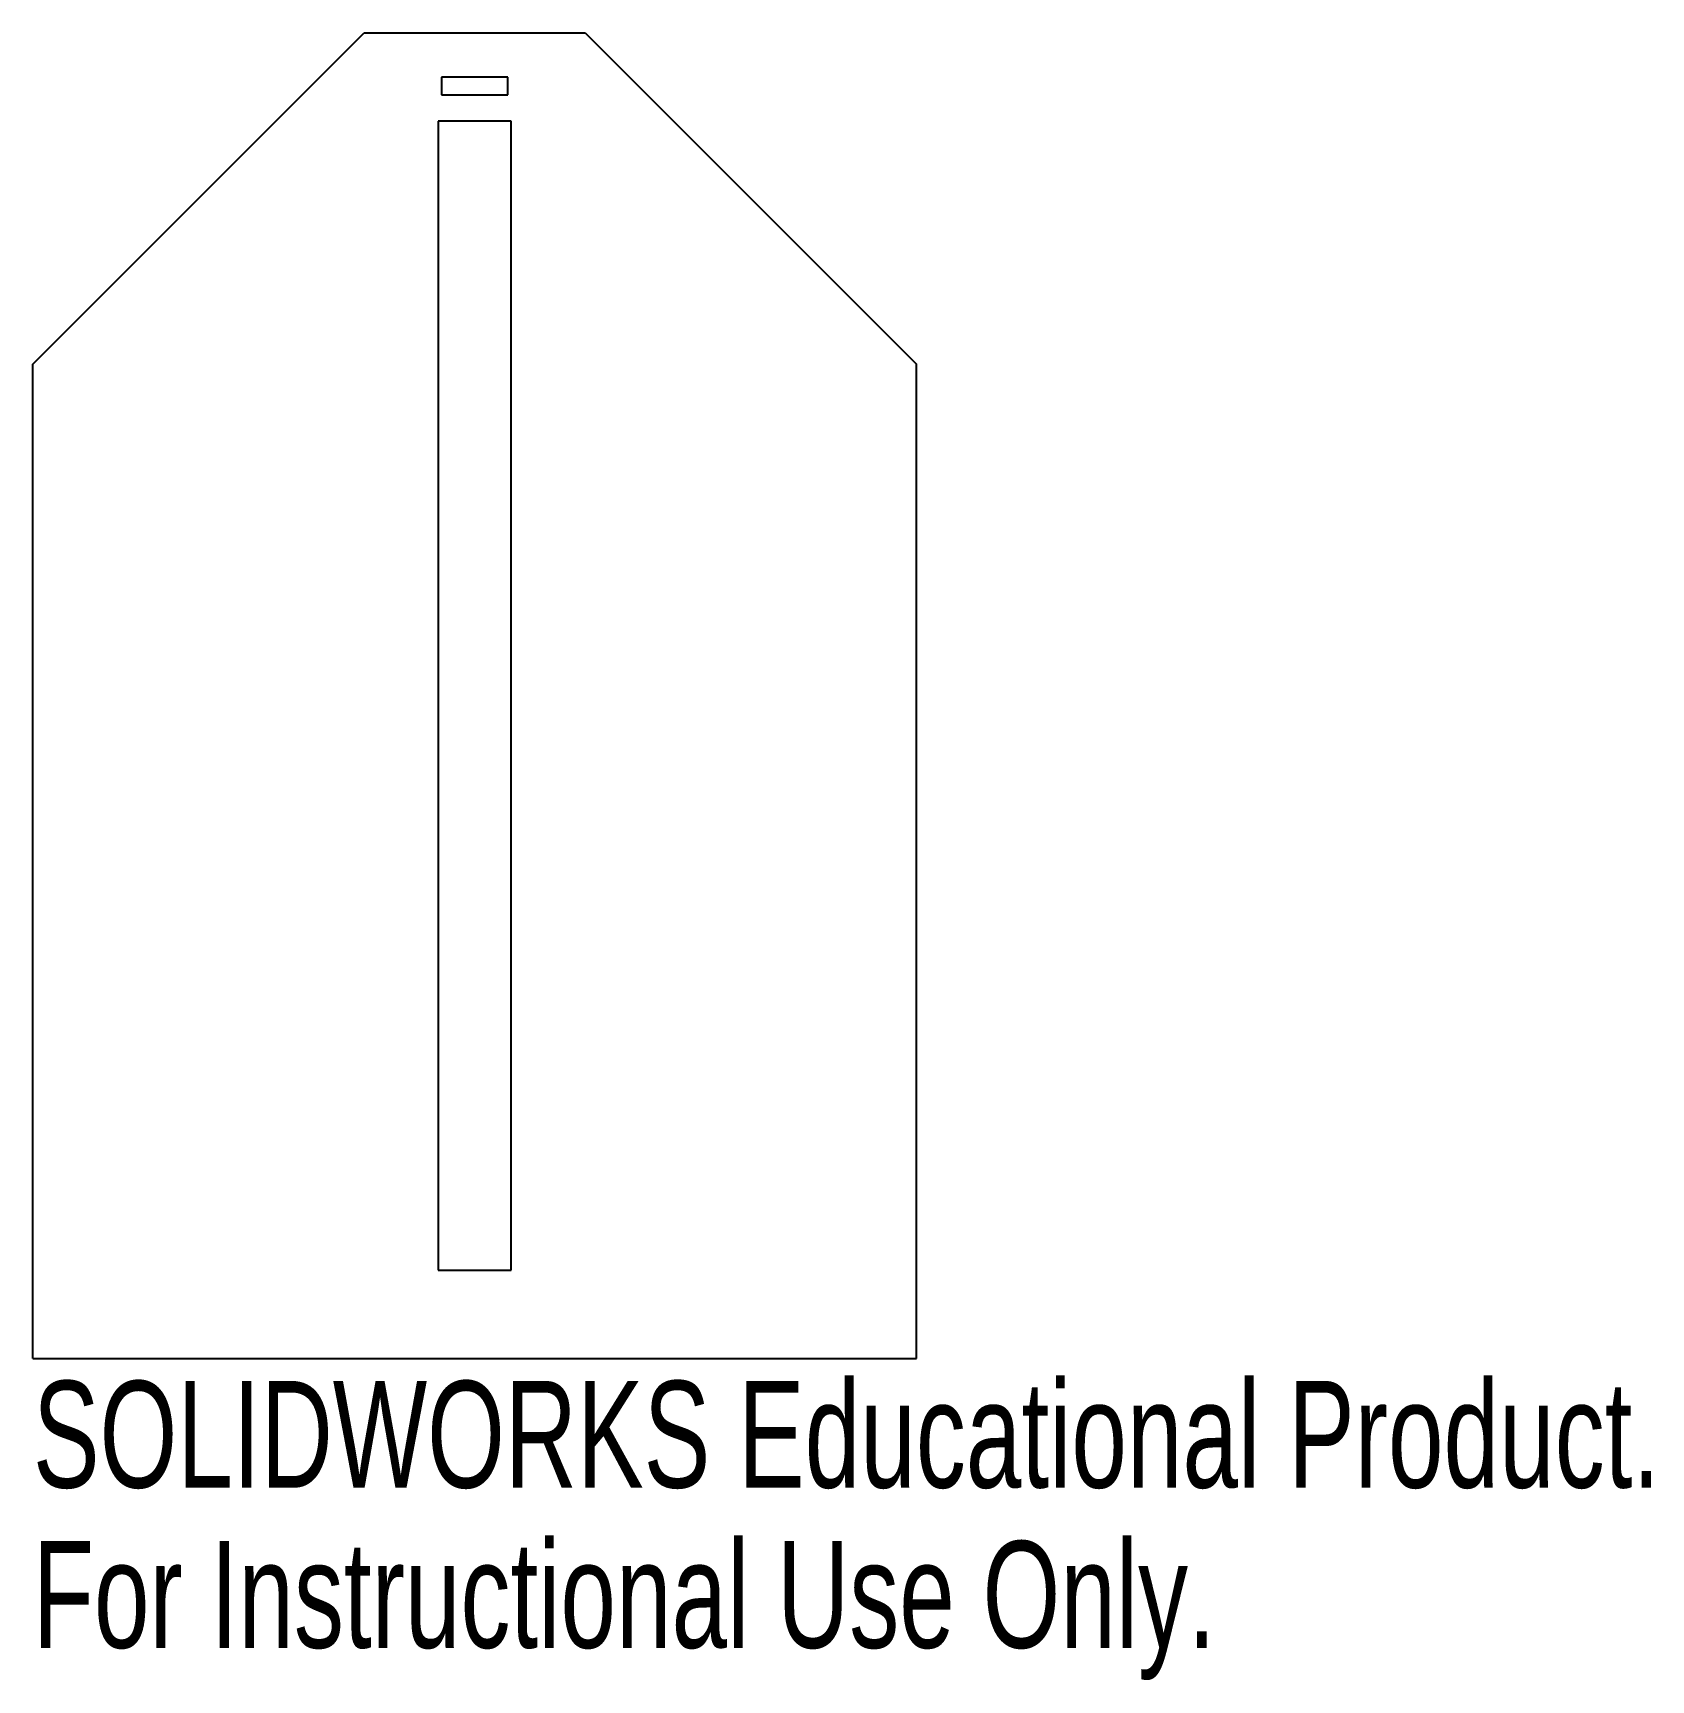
# Model space of a CAD drawing. Header units: millimetres. Extents: x 0 to 73.3, y -14.6 to 60.
import ezdxf

# ---------------------------------------------------------------- set-up
doc = ezdxf.new("R2010")
doc.units = ezdxf.units.MM
doc.styles.add('SLDTEXTSTYLE0', font='TXT', dxfattribs={"width": 0.7})

msp = doc.modelspace()

# ---------------------------------------------------------------- linework, layer by layer
at = {"color": 7, "linetype": 'Continuous', "lineweight": 25}
for p, q in [((0, 45), (15, 60)), ((15, 60), (25, 60)), ((25, 60), (40, 45)), ((18.5, 58), (18.5, 57.2)), ((21.5, 58), (18.5, 58)), ((21.5, 57.2), (21.5, 58)), ((18.5, 57.2), (21.5, 57.2)), ((18.35, 56), (18.35, 4)), ((21.65, 56), (18.35, 56)), ((21.65, 4), (21.65, 56)), ((0, 0), (0, 45)), ((40, 0), (40, 45)), ((18.35, 4), (21.65, 4)), ((0, 0), (40, 0))]:
    msp.add_line(p, q, dxfattribs=at)

# ---------------------------------------------------------------- texts
at = {"color": 7, "linetype": 'Continuous', "char_height": 4.83362, "attachment_point": 1, "style": 'SLDTEXTSTYLE0'}
for s, insert in [('SOLIDWORKS Educational Product.', (0, -1.02)), ('For Instructional Use Only.', (0, -8.27))]:
    msp.add_mtext(s, dxfattribs=dict(at, insert=insert))

doc.saveas('drawing.dxf')
